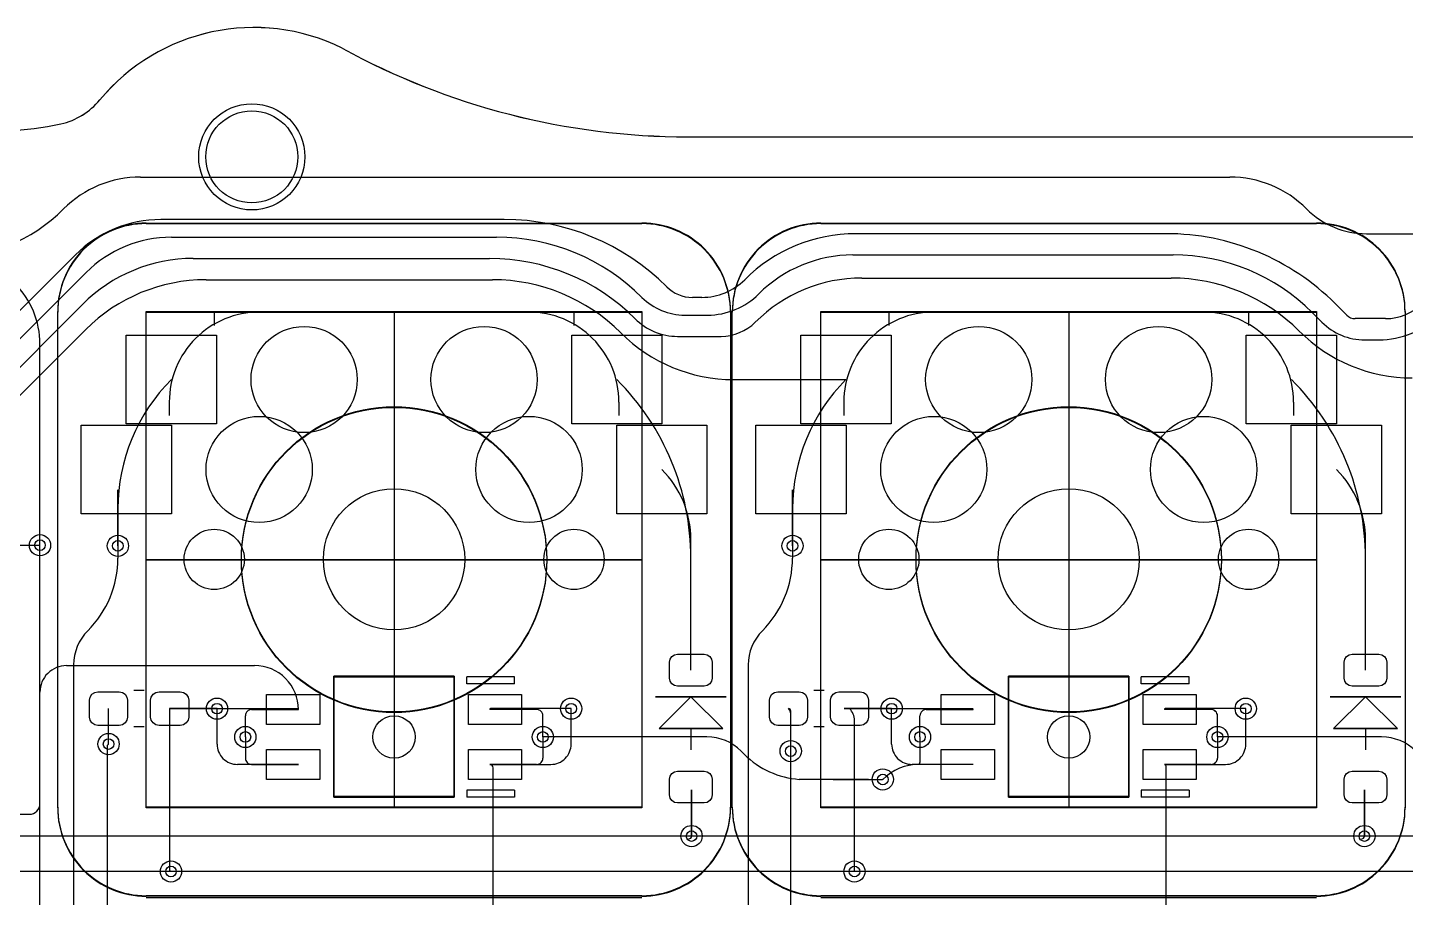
# Model space of a CAD drawing. Header units: millimetres. Extents: x -220 to 263, y -14 to 135.
# Drawn here: x 69.67 to 108.58, y 97.05 to 121.62 of the extents above; entities that cross this region are included whole.
import ezdxf

# ---------------------------------------------------------------- set-up
doc = ezdxf.new("R2010")
doc.units = ezdxf.units.MM
doc.layers.get('0').update_dxf_attribs({"color": 96, "lineweight": 25, "true_color": 0x008000})
for name, color, linetype, lineweight, true_color in [('livello 10', 6, 'Continuous', 25, 0xff00ff), ('livello 11', 30, 'Continuous', 25, 0xff7f00), ('livello 7', 6, 'Continuous', 25, 0xff00ff), ('livello 8', 18, 'Continuous', 25, 0x000000), ('livello 9', 18, 'Continuous', 25, 0x000000)]:
    doc.layers.add(name, color=color, linetype=linetype, lineweight=lineweight, true_color=true_color)

msp = doc.modelspace()

# ---------------------------------------------------------------- linework, layer by layer
at = {"flags": 128}
msp.add_lwpolyline([(88.316, 118.535), (116.539, 118.535)], dxfattribs=at)
for centre, radius, start, end in [((76.06, 115.979), 5.643, 63.7318, 140.393), ((88.316, 138.804), 20.268, 241.2186, 270), ((69, 126), 7.28, 234.9921, 282.8183), ((70.171, 120.851), 2, 282.8183, 320.393)]:
    msp.add_arc(centre, radius, start, end)
at = {"layer": 'livello 10', "flags": 128}
msp.add_lwpolyline([(88.316, 118.535), (116.539, 118.535)], dxfattribs=at)
at = {"layer": 'livello 10', "color": 6, "true_color": 0xff00ff, "flags": 128}
for points in [[(73.023, 99.599), (73.023, 113.599)], [(73.023, 113.599), (87.022, 113.599)], [(87.022, 113.599), (87.022, 99.599)], [(92.073, 113.599), (106.072, 113.599)], [(92.073, 99.599), (92.073, 113.599)], [(106.072, 113.599), (106.072, 99.599)], [(87.022, 99.599), (73.023, 99.599)], [(106.072, 99.599), (92.073, 99.599)]]:
    msp.add_lwpolyline(points, dxfattribs=at)
at = {"layer": 'livello 10'}
msp.add_circle((76.005, 117.969), 1.3, dxfattribs=at)
for centre, radius, start, end in [((76.06, 115.979), 5.643, 63.7318, 140.393), ((88.316, 138.804), 20.268, 241.2186, 270), ((70.171, 120.851), 2, 282.8183, 320.393), ((69, 126), 7.28, 258.7536, 282.8183)]:
    msp.add_arc(centre, radius, start, end, dxfattribs=at)
at = {"layer": 'livello 11', "color": 250, "true_color": 0x2f2d31, "flags": 128}
for points in [[(78.557, 121.039, 0.347563), (71.712, 119.576)], [(78.557, 121.039, 0.126249), (88.316, 118.535)], [(64.823, 120.037, 0.211765), (70.615, 118.901)], [(70.615, 118.901, 0.165448), (71.712, 119.576)]]:
    msp.add_lwpolyline(points, format="xyb", dxfattribs=at)
for points in [[(88.316, 118.535), (116.539, 118.535)], [(73.023, 113.599), (87.022, 113.599)], [(73.023, 99.599), (73.023, 113.599)], [(87.022, 113.599), (87.022, 99.599)], [(92.073, 113.599), (106.072, 113.599)], [(92.073, 99.599), (92.073, 113.599)], [(106.072, 113.599), (106.072, 99.599)], [(78.323, 99.882), (78.323, 103.282)], [(78.323, 103.282), (81.723, 103.282)], [(81.723, 103.282), (78.323, 103.282)], [(78.323, 103.282), (78.323, 99.882)], [(81.723, 103.282), (81.723, 99.882)], [(81.723, 99.882), (81.723, 103.282)], [(97.373, 99.882), (97.373, 103.282)], [(97.373, 103.282), (100.773, 103.282)], [(100.773, 103.282), (97.373, 103.282)], [(97.373, 103.282), (97.373, 99.882)], [(100.773, 103.282), (100.773, 99.882)], [(100.773, 99.882), (100.773, 103.282)], [(81.723, 99.882), (78.323, 99.882)], [(78.323, 99.882), (81.723, 99.882)], [(100.773, 99.882), (97.373, 99.882)], [(97.373, 99.882), (100.773, 99.882)], [(87.022, 99.599), (73.023, 99.599)], [(106.072, 99.599), (92.073, 99.599)]]:
    msp.add_lwpolyline(points, dxfattribs=at)
at = {"layer": 'livello 11', "color": 250, "true_color": 0x3d3d3d, "flags": 128}
for points in [[(73.023, 116.082, 0.414214), (70.523, 113.582)], [(89.522, 113.582, 0.414214), (87.022, 116.082)], [(92.073, 116.082, 0.414214), (89.573, 113.582)], [(108.572, 113.582, 0.414214), (106.072, 116.082)], [(70.523, 99.582, 0.414214), (73.023, 97.082)], [(87.022, 97.082, 0.414214), (89.522, 99.582)], [(89.573, 99.582, 0.414214), (92.073, 97.082)], [(106.072, 97.082, 0.414214), (108.572, 99.582)]]:
    msp.add_lwpolyline(points, format="xyb", dxfattribs=at)
for points in [[(73.023, 116.082), (87.022, 116.082)], [(92.073, 116.082), (106.072, 116.082)], [(70.523, 99.582), (70.523, 113.582)], [(73.023, 99.582), (73.023, 113.582)], [(73.023, 113.582), (87.022, 113.582)], [(80.023, 113.582), (80.023, 99.582)], [(87.022, 113.582), (87.022, 99.582)], [(89.522, 113.582), (89.522, 99.582)], [(89.573, 99.582), (89.573, 113.582)], [(92.073, 113.582), (106.072, 113.582)], [(92.073, 99.582), (92.073, 113.582)], [(99.073, 113.582), (99.073, 99.582)], [(106.072, 113.582), (106.072, 99.582)], [(108.572, 113.582), (108.572, 99.582)], [(73.023, 106.582), (87.022, 106.582)], [(92.073, 106.582), (106.072, 106.582)], [(87.022, 99.582), (73.023, 99.582)], [(106.072, 99.582), (92.073, 99.582)], [(87.022, 97.082), (73.023, 97.082)], [(106.072, 97.082), (92.073, 97.082)]]:
    msp.add_lwpolyline(points, dxfattribs=at)
at = {"layer": 'livello 11', "color": 139, "true_color": 0x174d58, "flags": 128}
for points in [[(76.213, 113.584, 0.414214), (73.673, 111.044)], [(95.263, 113.584, 0.414214), (92.723, 111.044)]]:
    msp.add_lwpolyline(points, format="xyb", dxfattribs=at)
at = {"layer": 'livello 11', "color": 168, "true_color": 0x0d115e, "flags": 128}
for points in [[(83.833, 113.584), (74.943, 113.584)], [(74.943, 113.584), (74.943, 113.203)], [(102.883, 113.584), (93.993, 113.584)], [(93.993, 113.584), (93.993, 113.203)], [(86.373, 111.044), (86.373, 110.663)], [(105.423, 111.044), (105.423, 110.663)], [(72.969, 102.892), (72.676, 102.892)], [(92.169, 102.892), (91.876, 102.892)], [(89.404, 102.718), (87.404, 102.718)], [(88.404, 102.718), (87.504, 101.818)], [(89.304, 101.818), (88.404, 102.718)], [(108.454, 102.718), (106.454, 102.718)], [(107.454, 102.718), (106.554, 101.818)], [(108.354, 101.818), (107.454, 102.718)], [(72.969, 101.872), (72.676, 101.872)], [(87.504, 101.818), (89.304, 101.818)], [(88.404, 101.818), (88.404, 101.218)], [(92.169, 101.872), (91.876, 101.872)], [(106.554, 101.818), (108.354, 101.818)], [(107.454, 101.818), (107.454, 101.218)], [(83.423, 100.082), (82.073, 100.082)], [(82.073, 100.082), (82.073, 99.882)], [(83.423, 100.082), (83.423, 99.882)], [(102.473, 100.082), (101.123, 100.082)], [(101.123, 100.082), (101.123, 99.882)], [(102.473, 100.082), (102.473, 99.882)], [(83.423, 99.882), (82.073, 99.882)], [(102.473, 99.882), (101.123, 99.882)]]:
    msp.add_lwpolyline(points, dxfattribs=at)
at = {"layer": 'livello 11', "color": 139, "true_color": 0x174d58, "flags": 128}
for points in [[(76.213, 113.584), (85.103, 113.584)], [(85.103, 113.584), (85.103, 113.203)], [(95.263, 113.584), (104.153, 113.584)], [(104.153, 113.584), (104.153, 113.203)], [(73.673, 111.044), (73.673, 110.663)], [(92.723, 111.044), (92.723, 110.663)], [(83.423, 103.282), (82.073, 103.282)], [(82.073, 103.082), (82.073, 103.282)], [(83.423, 103.082), (83.423, 103.282)], [(102.473, 103.282), (101.123, 103.282)], [(101.123, 103.082), (101.123, 103.282)], [(102.473, 103.082), (102.473, 103.282)], [(72.969, 102.892), (72.676, 102.892)], [(83.423, 103.082), (82.073, 103.082)], [(92.169, 102.892), (91.876, 102.892)], [(102.473, 103.082), (101.123, 103.082)], [(87.404, 102.718), (89.404, 102.718)], [(87.504, 101.818), (88.404, 102.718)], [(88.404, 102.718), (89.304, 101.818)], [(106.454, 102.718), (108.454, 102.718)], [(106.554, 101.818), (107.454, 102.718)], [(107.454, 102.718), (108.354, 101.818)], [(72.969, 101.872), (72.676, 101.872)], [(89.304, 101.818), (87.504, 101.818)], [(88.404, 101.818), (88.404, 101.218)], [(92.169, 101.872), (91.876, 101.872)], [(108.354, 101.818), (106.554, 101.818)], [(107.454, 101.818), (107.454, 101.218)]]:
    msp.add_lwpolyline(points, dxfattribs=at)
at = {"layer": 'livello 11', "color": 168, "true_color": 0x0d115e, "flags": 128}
for points in [[(86.373, 111.044, 0.414214), (83.833, 113.584)], [(105.423, 111.044, 0.414214), (102.883, 113.584)]]:
    msp.add_lwpolyline(points, format="xyb", dxfattribs=at)
at = {"layer": 'livello 11', "color": 250, "true_color": 0x2f2d31}
msp.add_circle((76.005, 117.969), 1.5, dxfattribs=at)
at = {"layer": 'livello 11', "color": 250, "true_color": 0x3d3d3d}
for centre in [(80.023, 106.582), (99.073, 106.582)]:
    msp.add_circle(centre, 4.311, dxfattribs=at)
at = {"layer": 'livello 7', "color": 6, "true_color": 0xff00ff, "flags": 128}
for points in [[(73.023, 116.099, 0.414214), (70.523, 113.599)], [(89.522, 113.599, 0.414214), (87.022, 116.099)], [(92.073, 116.099, 0.414214), (89.573, 113.599)], [(108.572, 113.599, 0.414214), (106.072, 116.099)], [(70.523, 99.599, 0.414214), (73.023, 97.099)], [(87.022, 97.099, 0.414214), (89.522, 99.599)], [(89.573, 99.599, 0.414214), (92.073, 97.099)], [(106.072, 97.099, 0.414214), (108.572, 99.599)]]:
    msp.add_lwpolyline(points, format="xyb", dxfattribs=at)
for points in [[(73.023, 116.099), (87.022, 116.099)], [(92.073, 116.099), (106.072, 116.099)], [(70.523, 99.599), (70.523, 113.599)], [(73.023, 99.599), (73.023, 113.599)], [(73.023, 113.599), (87.022, 113.599)], [(80.023, 113.599), (80.023, 99.599)], [(87.022, 113.599), (87.022, 99.599)], [(89.522, 113.599), (89.522, 99.599)], [(89.573, 99.599), (89.573, 113.599)], [(92.073, 113.599), (106.072, 113.599)], [(92.073, 99.599), (92.073, 113.599)], [(99.073, 113.599), (99.073, 99.599)], [(106.072, 113.599), (106.072, 99.599)], [(108.572, 113.599), (108.572, 99.599)], [(73.023, 106.599), (87.022, 106.599)], [(92.073, 106.599), (106.072, 106.599)], [(78.323, 99.899), (78.323, 103.299)], [(78.323, 103.299), (81.723, 103.299)], [(81.723, 103.299), (78.323, 103.299)], [(78.323, 103.299), (78.323, 99.899)], [(81.723, 103.299), (81.723, 99.899)], [(81.723, 99.899), (81.723, 103.299)], [(97.373, 99.899), (97.373, 103.299)], [(97.373, 103.299), (100.773, 103.299)], [(100.773, 103.299), (97.373, 103.299)], [(97.373, 103.299), (97.373, 99.899)], [(100.773, 103.299), (100.773, 99.899)], [(100.773, 99.899), (100.773, 103.299)], [(81.723, 99.899), (78.323, 99.899)], [(78.323, 99.899), (81.723, 99.899)], [(100.773, 99.899), (97.373, 99.899)], [(97.373, 99.899), (100.773, 99.899)], [(87.022, 99.599), (73.023, 99.599)], [(106.072, 99.599), (92.073, 99.599)], [(87.022, 97.099), (73.023, 97.099)], [(73.023, 97.049), (87.022, 97.049)], [(106.072, 97.099), (92.073, 97.099)], [(92.073, 97.049), (106.072, 97.049)]]:
    msp.add_lwpolyline(points, dxfattribs=at)
at = {"layer": 'livello 7', "color": 6, "true_color": 0xff00ff}
for centre in [(80.023, 106.599), (99.073, 106.599)]:
    msp.add_circle(centre, 4.311, dxfattribs=at)
at = {"layer": 'livello 8', "color": 163, "true_color": 0x4d7fc4, "flags": 128}
for points in [[(70.023, 112.68, 0.414214), (67.603, 115.099)], [(88.404, 106.63, 0.198913), (86.313, 111.679)], [(107.454, 106.63, 0.198913), (105.363, 111.679)], [(71.372, 104.582, 0.198916), (72.223, 106.635)], [(90.422, 104.582, 0.198916), (91.273, 106.635)], [(71.373, 104.582, 0.198929), (70.973, 103.617)], [(90.423, 104.582, 0.198929), (90.023, 103.617)], [(77.323, 102.357, 0.414214), (77.298, 102.382)], [(84.223, 102.182, 0.414214), (84.048, 102.357)], [(91.223, 102.32, 0.414214), (91.16, 102.382)], [(93.023, 102.05, 0.198917), (92.885, 102.382)], [(96.373, 102.357, 0.414214), (96.348, 102.382)], [(103.273, 102.182, 0.414214), (103.098, 102.357)], [(84.448, 100.807, 0.414214), (85.023, 101.382)], [(103.498, 100.807, 0.414214), (104.073, 101.382)], [(75.823, 100.982, 0.414214), (75.998, 100.807)], [(82.823, 100.707, 0.414214), (82.723, 100.807)], [(94.849, 100.807, 0.198911), (93.823, 100.382)], [(94.849, 100.807, 0.198573), (94.873, 100.865)], [(101.823, 100.757, 0.414214), (101.773, 100.807)]]:
    msp.add_lwpolyline(points, format="xyb", dxfattribs=at)
for points in [[(85.038, 110.429), (85.038, 112.929), (87.588, 112.929), (87.588, 110.429), (85.038, 110.429)], [(104.088, 110.429), (104.088, 112.929), (106.638, 112.929), (106.638, 110.429), (104.088, 110.429)], [(70.023, 77.382), (70.023, 112.68)], [(71.188, 107.889), (71.188, 110.389), (73.738, 110.389), (73.738, 107.889), (71.188, 107.889)], [(90.238, 107.889), (90.238, 110.389), (92.788, 110.389), (92.788, 107.889), (90.238, 107.889)], [(72.223, 106.982), (72.223, 108.56)], [(91.273, 106.982), (91.273, 108.56)], [(72.223, 106.982), (72.223, 106.635)], [(88.404, 103.468), (88.404, 106.63)], [(91.273, 106.982), (91.273, 106.635)], [(107.454, 103.468), (107.454, 106.63)], [(88.779, 103.918), (88.865, 103.901), (88.938, 103.852), (88.987, 103.779), (89.004, 103.693), (89.004, 103.243), (88.987, 103.157), (88.938, 103.084), (88.865, 103.035), (88.779, 103.018), (88.029, 103.018), (87.943, 103.035), (87.87, 103.084), (87.821, 103.157), (87.804, 103.243), (87.804, 103.693), (87.821, 103.779), (87.87, 103.852), (87.943, 103.901), (88.029, 103.918), (88.779, 103.918)], [(107.829, 103.918), (107.915, 103.901), (107.988, 103.852), (108.037, 103.779), (108.054, 103.693), (108.054, 103.243), (108.037, 103.157), (107.988, 103.084), (107.915, 103.035), (107.829, 103.018), (107.079, 103.018), (106.993, 103.035), (106.92, 103.084), (106.871, 103.157), (106.854, 103.243), (106.854, 103.693), (106.871, 103.779), (106.92, 103.852), (106.993, 103.901), (107.079, 103.918), (107.829, 103.918)], [(70.973, 103.617), (70.973, 94.031)], [(90.023, 103.617), (90.023, 94.031)], [(72.498, 102.145), (72.479, 102.054), (72.428, 101.977), (72.351, 101.926), (72.26, 101.907), (71.66, 101.907), (71.569, 101.926), (71.492, 101.977), (71.441, 102.054), (71.423, 102.145), (71.423, 102.62), (71.441, 102.711), (71.492, 102.788), (71.569, 102.839), (71.66, 102.857), (72.26, 102.857), (72.351, 102.839), (72.428, 102.788), (72.479, 102.711), (72.498, 102.62), (72.498, 102.145)], [(74.223, 102.145), (74.204, 102.054), (74.153, 101.977), (74.076, 101.926), (73.985, 101.907), (73.385, 101.907), (73.294, 101.926), (73.217, 101.977), (73.166, 102.054), (73.148, 102.145), (73.148, 102.62), (73.166, 102.711), (73.217, 102.788), (73.294, 102.839), (73.385, 102.857), (73.985, 102.857), (74.076, 102.839), (74.153, 102.788), (74.204, 102.711), (74.223, 102.62), (74.223, 102.145)], [(77.923, 102.782), (77.923, 101.932), (76.423, 101.932), (76.423, 102.782), (77.923, 102.782)], [(83.623, 102.782), (83.623, 101.932), (82.123, 101.932), (82.123, 102.782), (83.623, 102.782)], [(91.698, 102.145), (91.679, 102.054), (91.628, 101.977), (91.551, 101.926), (91.46, 101.907), (90.86, 101.907), (90.769, 101.926), (90.692, 101.977), (90.641, 102.054), (90.623, 102.145), (90.623, 102.62), (90.641, 102.711), (90.692, 102.788), (90.769, 102.839), (90.86, 102.857), (91.46, 102.857), (91.551, 102.839), (91.628, 102.788), (91.679, 102.711), (91.698, 102.62), (91.698, 102.145)], [(93.423, 102.145), (93.404, 102.054), (93.353, 101.977), (93.276, 101.926), (93.185, 101.907), (92.585, 101.907), (92.494, 101.926), (92.417, 101.977), (92.366, 102.054), (92.348, 102.145), (92.348, 102.62), (92.366, 102.711), (92.417, 102.788), (92.494, 102.839), (92.585, 102.857), (93.185, 102.857), (93.276, 102.839), (93.353, 102.788), (93.404, 102.711), (93.423, 102.62), (93.423, 102.145)], [(96.973, 102.782), (96.973, 101.932), (95.473, 101.932), (95.473, 102.782), (96.973, 102.782)], [(102.673, 102.782), (102.673, 101.932), (101.173, 101.932), (101.173, 102.782), (102.673, 102.782)], [(71.96, 101.382), (71.96, 102.382)], [(75.023, 102.382), (73.685, 102.382)], [(73.685, 102.382), (73.685, 97.82)], [(75.023, 102.382), (77.298, 102.382)], [(84.048, 102.357), (82.723, 102.357)], [(85.023, 101.382), (85.023, 102.382)], [(94.073, 102.382), (92.735, 102.382)], [(94.073, 102.382), (96.348, 102.382)], [(103.098, 102.357), (101.773, 102.357)], [(104.073, 101.382), (104.073, 102.382)], [(84.223, 101.582), (84.223, 102.182)], [(91.223, 96.382), (91.223, 102.32)], [(93.023, 97.782), (93.023, 102.05)], [(103.273, 101.582), (103.273, 102.182)], [(75.823, 101.582), (75.823, 100.982)], [(94.873, 101.582), (94.873, 100.865)], [(71.96, 101.382), (71.923, 101.345)], [(71.923, 101.345), (71.923, 96.382)], [(77.923, 101.232), (77.923, 100.382), (76.423, 100.382), (76.423, 101.232), (77.923, 101.232)], [(83.623, 101.232), (83.623, 100.382), (82.123, 100.382), (82.123, 101.232), (83.623, 101.232)], [(96.973, 101.232), (96.973, 100.382), (95.473, 100.382), (95.473, 101.232), (96.973, 101.232)], [(102.673, 101.232), (102.673, 100.382), (101.173, 100.382), (101.173, 101.232), (102.673, 101.232)], [(75.998, 100.807), (77.323, 100.807)], [(82.723, 100.807), (84.448, 100.807)], [(96.373, 100.807), (94.849, 100.807)], [(101.773, 100.807), (103.498, 100.807)], [(82.823, 96.382), (82.823, 100.707)], [(88.779, 100.618), (88.865, 100.601), (88.938, 100.552), (88.987, 100.479), (89.004, 100.393), (89.004, 99.943), (88.987, 99.857), (88.938, 99.784), (88.865, 99.735), (88.779, 99.718), (88.029, 99.718), (87.943, 99.735), (87.87, 99.784), (87.821, 99.857), (87.804, 99.943), (87.804, 100.393), (87.821, 100.479), (87.87, 100.552), (87.943, 100.601), (88.029, 100.618), (88.779, 100.618)], [(101.823, 96.382), (101.823, 100.757)], [(107.829, 100.618), (107.915, 100.601), (107.988, 100.552), (108.037, 100.479), (108.054, 100.393), (108.054, 99.943), (108.037, 99.857), (107.988, 99.784), (107.915, 99.735), (107.829, 99.718), (107.079, 99.718), (106.993, 99.735), (106.92, 99.784), (106.871, 99.857), (106.854, 99.943), (106.854, 100.393), (106.871, 100.479), (106.92, 100.552), (106.993, 100.601), (107.079, 100.618), (107.829, 100.618)], [(88.423, 98.782), (88.423, 100.091)], [(107.423, 98.782), (107.423, 100.091)], [(73.685, 97.82), (73.723, 97.782)]]:
    msp.add_lwpolyline(points, dxfattribs=at)
at = {"layer": 'livello 8', "color": 254, "true_color": 0xd0d2cd, "flags": 128}
for points in [[(78.323, 99.882), (78.323, 103.282)], [(78.323, 103.282), (81.723, 103.282)], [(81.723, 103.282), (78.323, 103.282)], [(78.323, 103.282), (78.323, 99.882)], [(81.723, 103.282), (81.723, 99.882)], [(81.723, 99.882), (81.723, 103.282)], [(97.373, 99.882), (97.373, 103.282)], [(97.373, 103.282), (100.773, 103.282)], [(100.773, 103.282), (97.373, 103.282)], [(97.373, 103.282), (97.373, 99.882)], [(100.773, 103.282), (100.773, 99.882)], [(100.773, 99.882), (100.773, 103.282)], [(81.723, 99.882), (78.323, 99.882)], [(78.323, 99.882), (81.723, 99.882)], [(100.773, 99.882), (97.373, 99.882)], [(97.373, 99.882), (100.773, 99.882)]]:
    msp.add_lwpolyline(points, dxfattribs=at)
at = {"layer": 'livello 8', "color": 7}
for centre, radius in [((77.483, 111.679), 1.5), ((82.563, 111.679), 1.5), ((96.533, 111.679), 1.5), ((101.613, 111.679), 1.5), ((76.213, 109.139), 1.5), ((83.833, 109.139), 1.5), ((95.263, 109.139), 1.5), ((102.883, 109.139), 1.5), ((80.023, 106.599), 1.994), ((80.023, 106.599), 1.994), ((99.073, 106.599), 1.994), ((99.073, 106.599), 1.994), ((74.943, 106.599), 0.851), ((74.943, 106.599), 0.851), ((85.103, 106.599), 0.851), ((85.103, 106.599), 0.851), ((93.993, 106.599), 0.851), ((93.993, 106.599), 0.851), ((104.153, 106.599), 0.851), ((104.153, 106.599), 0.851), ((70.023, 106.999), 0.15), ((72.223, 106.982), 0.15), ((91.273, 106.982), 0.15), ((75.023, 102.382), 0.15), ((85.023, 102.382), 0.15), ((94.073, 102.382), 0.15), ((104.073, 102.382), 0.15), ((75.823, 101.582), 0.15), ((84.223, 101.582), 0.15), ((94.873, 101.582), 0.15), ((103.273, 101.582), 0.15), ((71.96, 101.382), 0.15), ((91.223, 101.182), 0.15), ((93.823, 100.382), 0.15), ((88.423, 98.782), 0.15), ((107.423, 98.782), 0.15), ((73.723, 97.782), 0.15), ((93.023, 97.782), 0.15)]:
    msp.add_circle(centre, radius, dxfattribs=at)
at = {"layer": 'livello 8', "color": 7, "true_color": 0xececec}
for centre in [(70.023, 106.999), (72.223, 106.982), (91.273, 106.982), (75.023, 102.382), (85.023, 102.382), (94.073, 102.382), (104.073, 102.382), (71.96, 101.382), (75.823, 101.582), (84.223, 101.582), (94.873, 101.582), (103.273, 101.582), (91.223, 101.182), (93.823, 100.382), (88.423, 98.782), (107.423, 98.782), (73.723, 97.782), (93.023, 97.782)]:
    msp.add_circle(centre, 0.3, dxfattribs=at)
at = {"layer": 'livello 8', "color": 163, "true_color": 0x4d7fc4}
for centre in [(80.023, 101.582), (99.073, 101.582)]:
    msp.add_circle(centre, 0.599, dxfattribs=at)
at = {"layer": 'livello 9', "color": 22, "true_color": 0xc83434, "flags": 128}
for points in [[(72.864, 117.399, 0.198912), (70.691, 116.499)], [(105.791, 116.499, 0.198912), (103.618, 117.399)], [(67.311, 115.099, 0.198912), (70.691, 116.499)], [(105.791, 116.499, 0.198911), (107.481, 115.799)], [(73.437, 116.199, 0.198906), (71.023, 115.199)], [(87.722, 114.299, 0.198912), (83.135, 116.199)], [(73.737, 115.699, 0.198911), (71.323, 114.699)], [(87.023, 113.999, 0.198913), (82.918, 115.699)], [(93.061, 115.799, 0.198907), (89.923, 114.499)], [(106.602, 113.819, 0.198912), (101.823, 115.799)], [(92.978, 115.199, 0.198912), (90.323, 114.099)], [(105.949, 113.573, 0.198909), (102.023, 115.199)], [(74.351, 115.099, 0.198917), (71.23, 113.806)], [(86.823, 113.399, 0.198913), (82.718, 115.099)], [(74.713, 114.499, 0.198913), (71.315, 113.091)], [(86.422, 112.999, 0.198912), (82.801, 114.499)], [(88.715, 113.999, 0.198927), (89.923, 114.499)], [(93.231, 114.545, 0.198911), (90.223, 113.299)], [(105.584, 113.045, 0.198912), (101.963, 114.545)], [(87.722, 114.299, 0.198914), (88.447, 113.999)], [(88.874, 113.499, 0.198924), (90.323, 114.099)], [(87.023, 113.999, 0.198912), (88.23, 113.499)], [(108.023, 113.399, 0.198908), (109.047, 113.823)], [(86.823, 113.399, 0.198912), (88.03, 112.899)], [(89.257, 112.899, 0.198913), (90.223, 113.299)], [(106.223, 113.299, 0.198912), (107.43, 112.799)], [(106.923, 113.499, 0.19891), (107.164, 113.399)], [(107.833, 112.799, 0.198913), (109.523, 113.499)], [(86.422, 112.999, 0.198913), (89.609, 111.679)], [(105.584, 113.045, 0.198915), (108.771, 111.725)], [(73.733, 111.679, 0.198917), (72.223, 108.033)], [(92.783, 111.679, 0.198917), (91.273, 108.033)], [(88.404, 107.156, 0.198909), (87.583, 109.139)], [(107.454, 107.156, 0.198909), (106.633, 109.139)], [(70.773, 103.599, 0.414214), (70.023, 102.849)], [(77.323, 102.357, 0.414214), (76.081, 103.599)], [(75.998, 102.357, 0.414214), (75.823, 102.182)], [(82.748, 102.382, 0.414214), (82.723, 102.357)], [(91.223, 102.232, 0.198915), (91.16, 102.382)], [(95.048, 102.357, 0.414214), (94.873, 102.182)], [(101.798, 102.382, 0.414214), (101.773, 102.357)], [(89.823, 101.182, 0.198913), (88.857, 101.582)], [(108.873, 101.182, 0.198913), (107.907, 101.582)], [(75.023, 101.382, 0.414214), (75.598, 100.807)], [(94.073, 101.382, 0.414214), (94.648, 100.807)], [(84.048, 100.807, 0.414214), (84.223, 100.982)], [(89.915, 101.09, 0.180284), (91.464, 100.385)], [(103.098, 100.807, 0.414214), (103.273, 100.982)], [(93.822, 100.382, 0.19918), (93.817, 100.385)], [(69.723, 99.399, 0.414214), (70.023, 99.699)], [(88.345, 98.705, 0.414214), (88.423, 98.782)], [(107.345, 98.705, 0.414214), (107.423, 98.782)]]:
    msp.add_lwpolyline(points, format="xyb", dxfattribs=at)
for points in [[(72.864, 117.399), (103.618, 117.399)], [(83.135, 116.199), (73.437, 116.199)], [(73.737, 115.699), (82.918, 115.699)], [(101.823, 115.799), (93.061, 115.799)], [(107.481, 115.799), (109.391, 115.799)], [(67.654, 111.83), (71.023, 115.199)], [(92.978, 115.199), (102.023, 115.199)], [(74.351, 115.099), (82.718, 115.099)], [(68.573, 111.95), (71.323, 114.699)], [(74.713, 114.499), (82.801, 114.499)], [(93.231, 114.545), (101.963, 114.545)], [(71.23, 113.806), (68.7, 111.277)], [(88.715, 113.999), (88.447, 113.999)], [(106.923, 113.499), (106.602, 113.819)], [(88.23, 113.499), (88.874, 113.499)], [(105.949, 113.573), (106.223, 113.299)], [(108.023, 113.399), (107.164, 113.399)], [(71.315, 113.091), (68.601, 110.378)], [(75.008, 112.929), (75.008, 110.429), (72.458, 110.429), (72.458, 112.929), (75.008, 112.929)], [(88.03, 112.899), (89.257, 112.899)], [(94.058, 112.929), (94.058, 110.429), (91.508, 110.429), (91.508, 112.929), (94.058, 112.929)], [(107.43, 112.799), (107.833, 112.799)], [(89.609, 111.679), (92.783, 111.679)], [(88.858, 110.389), (88.858, 107.889), (86.308, 107.889), (86.308, 110.389), (88.858, 110.389)], [(107.908, 110.389), (107.908, 107.889), (105.358, 107.889), (105.358, 110.389), (107.908, 110.389)], [(72.223, 108.033), (72.223, 106.982)], [(91.273, 108.033), (91.273, 106.982)], [(88.404, 103.468), (88.404, 107.156)], [(107.454, 103.468), (107.454, 107.156)], [(67.991, 106.999), (70.023, 106.999)], [(88.779, 103.918), (88.865, 103.901), (88.938, 103.852), (88.987, 103.779), (89.004, 103.693), (89.004, 103.243), (88.987, 103.157), (88.938, 103.084), (88.865, 103.035), (88.779, 103.018), (88.029, 103.018), (87.943, 103.035), (87.87, 103.084), (87.821, 103.157), (87.804, 103.243), (87.804, 103.693), (87.821, 103.779), (87.87, 103.852), (87.943, 103.901), (88.029, 103.918), (88.779, 103.918)], [(107.829, 103.918), (107.915, 103.901), (107.988, 103.852), (108.037, 103.779), (108.054, 103.693), (108.054, 103.243), (108.037, 103.157), (107.988, 103.084), (107.915, 103.035), (107.829, 103.018), (107.079, 103.018), (106.993, 103.035), (106.92, 103.084), (106.871, 103.157), (106.854, 103.243), (106.854, 103.693), (106.871, 103.779), (106.92, 103.852), (106.993, 103.901), (107.079, 103.918), (107.829, 103.918)], [(70.773, 103.599), (76.081, 103.599)], [(70.023, 99.699), (70.023, 102.849)], [(72.498, 102.145), (72.479, 102.054), (72.428, 101.977), (72.351, 101.926), (72.26, 101.907), (71.66, 101.907), (71.569, 101.926), (71.492, 101.977), (71.441, 102.054), (71.423, 102.145), (71.423, 102.62), (71.441, 102.711), (71.492, 102.788), (71.569, 102.839), (71.66, 102.857), (72.26, 102.857), (72.351, 102.839), (72.428, 102.788), (72.479, 102.711), (72.498, 102.62), (72.498, 102.145)], [(74.223, 102.145), (74.204, 102.054), (74.153, 101.977), (74.076, 101.926), (73.985, 101.907), (73.385, 101.907), (73.294, 101.926), (73.217, 101.977), (73.166, 102.054), (73.148, 102.145), (73.148, 102.62), (73.166, 102.711), (73.217, 102.788), (73.294, 102.839), (73.385, 102.857), (73.985, 102.857), (74.076, 102.839), (74.153, 102.788), (74.204, 102.711), (74.223, 102.62), (74.223, 102.145)], [(77.923, 102.782), (77.923, 101.932), (76.423, 101.932), (76.423, 102.782), (77.923, 102.782)], [(83.623, 102.782), (83.623, 101.932), (82.123, 101.932), (82.123, 102.782), (83.623, 102.782)], [(91.698, 102.145), (91.679, 102.054), (91.628, 101.977), (91.551, 101.926), (91.46, 101.907), (90.86, 101.907), (90.769, 101.926), (90.692, 101.977), (90.641, 102.054), (90.623, 102.145), (90.623, 102.62), (90.641, 102.711), (90.692, 102.788), (90.769, 102.839), (90.86, 102.857), (91.46, 102.857), (91.551, 102.839), (91.628, 102.788), (91.679, 102.711), (91.698, 102.62), (91.698, 102.145)], [(93.423, 102.145), (93.404, 102.054), (93.353, 101.977), (93.276, 101.926), (93.185, 101.907), (92.585, 101.907), (92.494, 101.926), (92.417, 101.977), (92.366, 102.054), (92.348, 102.145), (92.348, 102.62), (92.366, 102.711), (92.417, 102.788), (92.494, 102.839), (92.585, 102.857), (93.185, 102.857), (93.276, 102.839), (93.353, 102.788), (93.404, 102.711), (93.423, 102.62), (93.423, 102.145)], [(96.973, 102.782), (96.973, 101.932), (95.473, 101.932), (95.473, 102.782), (96.973, 102.782)], [(102.673, 102.782), (102.673, 101.932), (101.173, 101.932), (101.173, 102.782), (102.673, 102.782)], [(71.96, 101.382), (71.96, 102.382)], [(73.685, 102.382), (75.023, 102.382)], [(75.023, 101.382), (75.023, 102.382)], [(75.998, 102.357), (77.323, 102.357)], [(85.023, 102.382), (82.748, 102.382)], [(92.735, 102.382), (94.073, 102.382)], [(94.073, 101.382), (94.073, 102.382)], [(95.048, 102.357), (96.373, 102.357)], [(104.073, 102.382), (101.798, 102.382)], [(75.823, 101.582), (75.823, 102.182)], [(91.223, 101.182), (91.223, 102.232)], [(94.873, 101.582), (94.873, 102.182)], [(84.223, 101.582), (84.223, 100.982)], [(88.857, 101.582), (84.223, 101.582)], [(103.273, 101.582), (103.273, 100.982)], [(107.907, 101.582), (103.273, 101.582)], [(77.923, 101.232), (77.923, 100.382), (76.423, 100.382), (76.423, 101.232), (77.923, 101.232)], [(83.623, 101.232), (83.623, 100.382), (82.123, 100.382), (82.123, 101.232), (83.623, 101.232)], [(89.915, 101.09), (89.823, 101.182)], [(96.973, 101.232), (96.973, 100.382), (95.473, 100.382), (95.473, 101.232), (96.973, 101.232)], [(102.673, 101.232), (102.673, 100.382), (101.173, 100.382), (101.173, 101.232), (102.673, 101.232)], [(77.323, 100.807), (75.598, 100.807)], [(84.048, 100.807), (82.723, 100.807)], [(96.373, 100.807), (94.648, 100.807)], [(103.098, 100.807), (101.773, 100.807)], [(88.779, 100.618), (88.865, 100.601), (88.938, 100.552), (88.987, 100.479), (89.004, 100.393), (89.004, 99.943), (88.987, 99.857), (88.938, 99.784), (88.865, 99.735), (88.779, 99.718), (88.029, 99.718), (87.943, 99.735), (87.87, 99.784), (87.821, 99.857), (87.804, 99.943), (87.804, 100.393), (87.821, 100.479), (87.87, 100.552), (87.943, 100.601), (88.029, 100.618), (88.779, 100.618)], [(107.829, 100.618), (107.915, 100.601), (107.988, 100.552), (108.037, 100.479), (108.054, 100.393), (108.054, 99.943), (108.037, 99.857), (107.988, 99.784), (107.915, 99.735), (107.829, 99.718), (107.079, 99.718), (106.993, 99.735), (106.92, 99.784), (106.871, 99.857), (106.854, 99.943), (106.854, 100.393), (106.871, 100.479), (106.92, 100.552), (106.993, 100.601), (107.079, 100.618), (107.829, 100.618)], [(88.423, 100.091), (88.423, 98.782)], [(92.423, 100.385), (91.464, 100.385)], [(93.42, 100.385), (92.423, 100.385)], [(92.423, 100.385), (93.817, 100.385)], [(93.423, 100.382), (93.42, 100.385)], [(107.423, 100.091), (107.423, 98.782)], [(68.923, 99.399), (69.723, 99.399)], [(70.923, 98.782), (69.039, 98.782)], [(71.291, 98.782), (70.923, 98.782)], [(162.841, 98.782), (71.291, 98.782)], [(73.723, 97.782), (68.923, 97.782)], [(162.891, 97.782), (73.723, 97.782)]]:
    msp.add_lwpolyline(points, dxfattribs=at)
at = {"layer": 'livello 9', "color": 254, "true_color": 0xd0d2cd, "flags": 128}
for points in [[(78.323, 99.882), (78.323, 103.282)], [(78.323, 103.282), (81.723, 103.282)], [(81.723, 103.282), (78.323, 103.282)], [(78.323, 103.282), (78.323, 99.882)], [(81.723, 103.282), (81.723, 99.882)], [(81.723, 99.882), (81.723, 103.282)], [(97.373, 99.882), (97.373, 103.282)], [(97.373, 103.282), (100.773, 103.282)], [(100.773, 103.282), (97.373, 103.282)], [(97.373, 103.282), (97.373, 99.882)], [(100.773, 103.282), (100.773, 99.882)], [(100.773, 99.882), (100.773, 103.282)], [(81.723, 99.882), (78.323, 99.882)], [(78.323, 99.882), (81.723, 99.882)], [(100.773, 99.882), (97.373, 99.882)], [(97.373, 99.882), (100.773, 99.882)]]:
    msp.add_lwpolyline(points, dxfattribs=at)
at = {"layer": 'livello 9', "color": 7}
for centre, radius in [((77.483, 111.679), 1.5), ((82.563, 111.679), 1.5), ((96.533, 111.679), 1.5), ((101.613, 111.679), 1.5), ((76.213, 109.139), 1.5), ((83.833, 109.139), 1.5), ((95.263, 109.139), 1.5), ((102.883, 109.139), 1.5), ((80.023, 106.599), 1.994), ((80.023, 106.599), 1.994), ((99.073, 106.599), 1.994), ((99.073, 106.599), 1.994), ((74.943, 106.599), 0.851), ((74.943, 106.599), 0.851), ((85.103, 106.599), 0.851), ((85.103, 106.599), 0.851), ((93.993, 106.599), 0.851), ((93.993, 106.599), 0.851), ((104.153, 106.599), 0.851), ((104.153, 106.599), 0.851), ((70.023, 106.999), 0.15), ((72.223, 106.982), 0.15), ((91.273, 106.982), 0.15), ((75.023, 102.382), 0.15), ((85.023, 102.382), 0.15), ((94.073, 102.382), 0.15), ((104.073, 102.382), 0.15), ((75.823, 101.582), 0.15), ((84.223, 101.582), 0.15), ((94.873, 101.582), 0.15), ((103.273, 101.582), 0.15), ((71.96, 101.382), 0.15), ((91.223, 101.182), 0.15), ((93.823, 100.382), 0.15), ((88.423, 98.782), 0.15), ((107.423, 98.782), 0.15), ((73.723, 97.782), 0.15), ((93.023, 97.782), 0.15)]:
    msp.add_circle(centre, radius, dxfattribs=at)
at = {"layer": 'livello 9', "color": 7, "true_color": 0xececec}
for centre in [(70.023, 106.999), (72.223, 106.982), (91.273, 106.982), (75.023, 102.382), (85.023, 102.382), (94.073, 102.382), (104.073, 102.382), (71.96, 101.382), (75.823, 101.582), (84.223, 101.582), (94.873, 101.582), (103.273, 101.582), (91.223, 101.182), (93.823, 100.382), (88.423, 98.782), (107.423, 98.782), (73.723, 97.782), (93.023, 97.782)]:
    msp.add_circle(centre, 0.3, dxfattribs=at)
at = {"layer": 'livello 9', "color": 22, "true_color": 0xc83434}
for centre in [(80.023, 101.582), (99.073, 101.582)]:
    msp.add_circle(centre, 0.599, dxfattribs=at)

doc.saveas('drawing.dxf')
